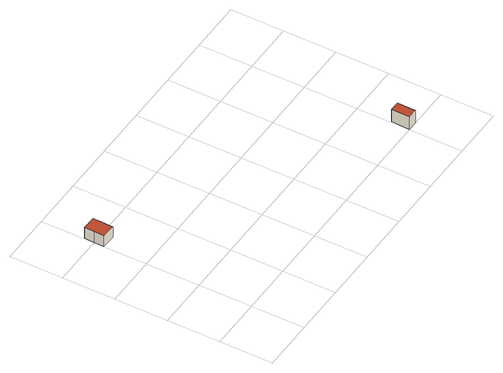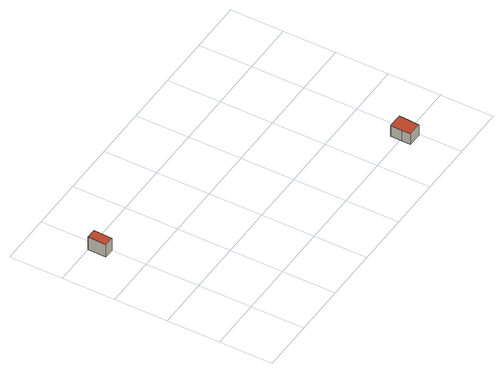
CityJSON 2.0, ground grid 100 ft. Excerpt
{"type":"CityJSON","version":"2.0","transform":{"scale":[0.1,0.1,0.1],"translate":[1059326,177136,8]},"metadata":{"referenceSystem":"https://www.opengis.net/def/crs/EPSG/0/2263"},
"CityObjects":{
"building1":{"type":"Building","attributes":{"name":"Bldg_3210019424","BIN":"4291043"},"geometry":[{"type":"MultiSurface","lod":"2","boundaries":[[[0,1,2,3,4,5]],[[6,7,8,9,10,11]],[[5,4,11,10]],[[0,5,10,9]],[[1,0,9,8]],[[2,1,8,7]],[[3,2,7,6]],[[4,3,6,11]]],"semantics":{"surfaces":[{"type":"RoofSurface","BIN":"4291043"},{"type":"GroundSurface"},{"type":"WallSurface"}],"values":[0,1,2,2,2,2,2,2]}}]},
"building2":{"type":"Building","attributes":{"name":"Bldg_3210015354","BIN":"4291129"},"geometry":[{"type":"MultiSurface","lod":"2","boundaries":[[[12,13,14,15]],[[16,17,18,19]],[[16,19,15,14]],[[17,16,14,13]],[[18,17,13,12]],[[19,18,12,15]]],"semantics":{"surfaces":[{"type":"GroundSurface"},{"type":"RoofSurface","BIN":"4291129"},{"type":"WallSurface"}],"values":[0,1,2,2,2,2]}}]}
},
"vertices":[
[25,3199,236],[17,3014,236],[9,2818,236],[274,2807,236],[284,3029,236],[290,3188,236],[274,2807,3],[9,2818,3],[17,3014,3],[25,3199,3],[290,3188,3],[284,3029,3],
[5194,2,18],[5004,7,18],[5013,354,18],[5203,349,18],[5013,354,286],[5004,7,286],[5194,2,286],[5203,349,286]
]}
